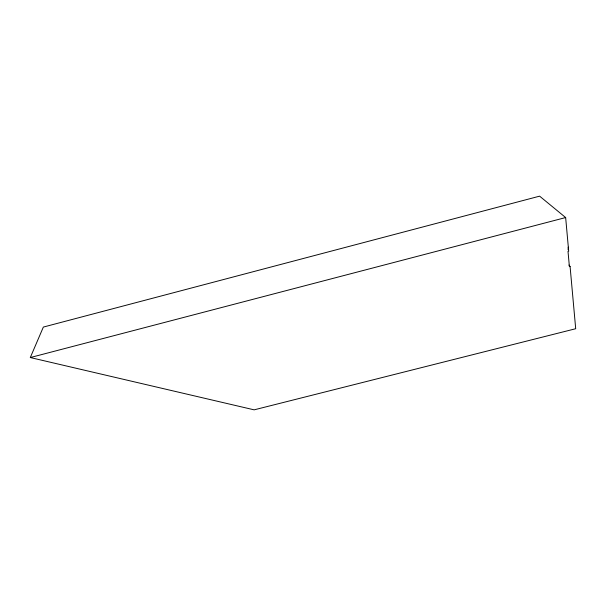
<?xml version="1.0" encoding="UTF-8"?>
<svg xmlns="http://www.w3.org/2000/svg" width="606" height="606" viewBox="0 0 606 606"><rect width="100%" height="100%" fill="white"/><g stroke="black" fill="none" stroke-linecap="round" stroke-linejoin="round"><path stroke-width="0.91" d="M30.3 357.548L43.344 327.073L539.613 196.155L565.656 217.554L568.693 251.232L568.011 251.407L569.398 266.67L570.079 266.496L575.7 328.725L254.149 409.845L30.3 357.548L565.656 217.554M568.117 249.763L568.223 247.119M568.943 265.057L570.079 266.496"/></g></svg>
